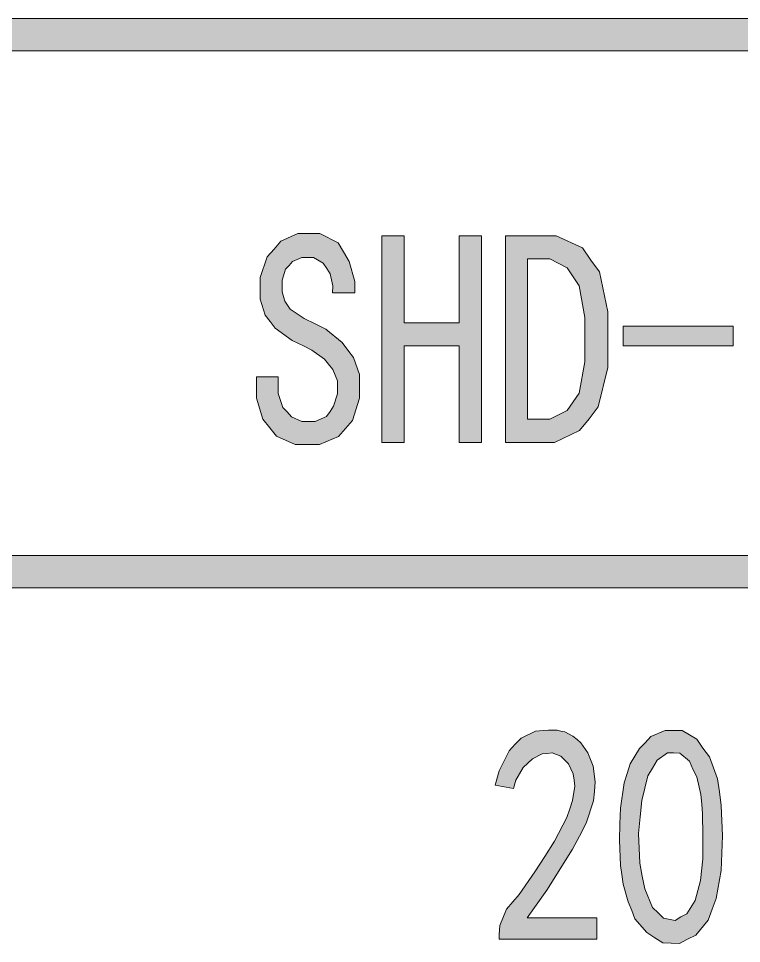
# Model space of a CAD drawing. Header units: millimetres. Extents: x 0 to 586, y 0 to 414.
# Drawn here: x 552.07 to 558.71, y 38.05 to 46.53 of the extents above; entities that cross this region are included whole.
import ezdxf

# ---------------------------------------------------------------- set-up
doc = ezdxf.new("R2010")
doc.units = ezdxf.units.MM

msp = doc.modelspace()

# ---------------------------------------------------------------- hatches: boundary and pattern name
h = msp.add_hatch(color=0)
h.dxf.hatch_style = 2
h.paths.add_polyline_path([(575.772139, 46.534917), (575.772139, 46.238583), (541.390417, 46.238583), (541.390417, 46.534917)])
h = msp.add_hatch(color=0)
h.dxf.hatch_style = 2
h.paths.add_polyline_path([(555.201667, 43.18), (555.201667, 43.053), (555.138167, 42.848389), (555.074667, 42.774306), (555.011167, 42.700222), (554.834778, 42.626139), (554.725417, 42.626139), (554.612528, 42.626139), (554.439667, 42.70375), (554.379694, 42.781361), (554.316194, 42.858972), (554.256222, 43.053), (554.256222, 43.169417), (554.256222, 43.247028), (554.457306, 43.247028), (554.457306, 43.18), (554.457306, 43.095333), (554.499639, 42.968333), (554.538444, 42.926), (554.57725, 42.880139), (554.6725, 42.837806), (554.725417, 42.837806), (554.795972, 42.837806), (554.898278, 42.883667), (554.933556, 42.929528), (554.965306, 42.978917), (555.000583, 43.091806), (555.000583, 43.158833), (555.000583, 43.21175), (554.95825, 43.314056), (554.919444, 43.363444), (554.880639, 43.409306), (554.764222, 43.493972), (554.690139, 43.532778), (554.584306, 43.582167), (554.429083, 43.695056), (554.383222, 43.755028), (554.337361, 43.815), (554.2915, 43.959639), (554.2915, 44.044306), (554.2915, 44.160722), (554.355, 44.347694), (554.4185, 44.41825), (554.482, 44.492333), (554.637222, 44.562889), (554.725417, 44.562889), (554.838306, 44.562889), (555.007639, 44.478222), (555.057028, 44.393556), (555.106417, 44.305361), (555.159333, 44.121917), (555.159333, 44.019611), (554.954722, 44.019611), (554.95825, 44.083111), (554.933556, 44.192472), (554.901806, 44.241861), (554.870056, 44.29125), (554.781861, 44.344167), (554.725417, 44.344167), (554.6725, 44.344167), (554.587833, 44.305361), (554.556083, 44.270083), (554.524333, 44.234806), (554.492583, 44.136028), (554.492583, 44.076056), (554.492583, 44.026667), (554.517278, 43.942), (554.541972, 43.906722), (554.566667, 43.867917), (554.693667, 43.78325), (554.795972, 43.733861), (554.89475, 43.684472), (555.042917, 43.564528), (555.095833, 43.493972), (555.14875, 43.426944), (555.201667, 43.268194)])
h = msp.add_hatch(color=0)
h.dxf.hatch_style = 2
h.paths.add_polyline_path([(556.319972, 42.647306), (556.115361, 42.647306), (556.115361, 43.532778), (555.610889, 43.532778), (555.610889, 42.647306), (555.406278, 42.647306), (555.406278, 44.541722), (555.610889, 44.541722), (555.610889, 43.744444), (556.115361, 43.744444), (556.115361, 44.541722), (556.319972, 44.541722)])
h = msp.add_hatch(color=0)
h.paths.add_polyline_path([(557.480611, 43.589222), (557.480611, 43.335222), (557.392417, 42.971861), (557.30775, 42.8625), (557.219556, 42.756667), (556.99025, 42.647306), (556.842083, 42.647306), (556.542222, 42.647306), (556.542222, 44.541722), (556.842083, 44.541722), (557.007889, 44.541722), (557.247778, 44.432361), (557.325389, 44.319472), (557.403, 44.210111), (557.480611, 43.843222)])
h.paths.add_polyline_path([(557.268944, 43.589222), (557.268944, 43.793833), (557.216028, 44.083111), (557.163111, 44.16425), (557.106667, 44.248917), (556.947917, 44.330056), (556.842083, 44.330056), (556.743306, 44.330056), (556.743306, 42.858972), (556.842083, 42.858972), (556.947917, 42.858972), (557.106667, 42.940111), (557.163111, 43.017722), (557.216028, 43.098861), (557.268944, 43.384611)])
h = msp.add_hatch(color=0)
h.dxf.hatch_style = 2
h.paths.add_polyline_path([(558.630667, 43.532778), (557.621722, 43.532778), (557.621722, 43.712694), (558.630667, 43.712694)])
h = msp.add_hatch(color=0)
h.dxf.hatch_style = 2
h.paths.add_polyline_path([(575.772139, 41.610139), (575.772139, 41.313806), (541.390417, 41.313806), (541.390417, 41.610139)])
h = msp.add_hatch(color=0)
h.dxf.hatch_style = 2
h.paths.add_polyline_path([(556.48225, 38.13175), (556.489306, 38.216417), (556.549278, 38.364583), (556.60925, 38.431611), (556.665694, 38.498639), (556.810333, 38.706778), (556.902056, 38.847889), (556.99025, 38.989), (557.103139, 39.207722), (557.131361, 39.285333), (557.156056, 39.362944), (557.177222, 39.493472), (557.170167, 39.549917), (557.163111, 39.606361), (557.120778, 39.698083), (557.0855, 39.733361), (557.050222, 39.768639), (556.969083, 39.800389), (556.923222, 39.793333), (556.877361, 39.789806), (556.789167, 39.743944), (556.746833, 39.705139), (556.7045, 39.666333), (556.637472, 39.549917), (556.616306, 39.472306), (556.446972, 39.504056), (556.48225, 39.634583), (556.573972, 39.818028), (556.630417, 39.878), (556.686861, 39.934444), (556.817389, 39.997944), (556.891472, 40.005), (556.937333, 40.008528), (557.014944, 40.008528), (557.050222, 39.997944), (557.0855, 39.990889), (557.159583, 39.952083), (557.198389, 39.920333), (557.233667, 39.892111), (557.297167, 39.800389), (557.321861, 39.736889), (557.346556, 39.676917), (557.364194, 39.532278), (557.357139, 39.444083), (557.350083, 39.359417), (557.283056, 39.154806), (557.219556, 39.034861), (557.156056, 38.914917), (556.919694, 38.540972), (556.739778, 38.286972), (557.378306, 38.286972), (557.378306, 38.089417), (556.48225, 38.089417)])
h = msp.add_hatch(color=0)
h.paths.add_polyline_path([(557.589972, 39.144222), (557.597028, 39.292389), (557.628778, 39.525222), (557.657, 39.609889), (557.685222, 39.698083), (557.769889, 39.839194), (557.822806, 39.892111), (557.875722, 39.948556), (558.00625, 40.005), (558.083861, 40.005), (558.161472, 40.005), (558.295528, 39.923861), (558.351972, 39.842722), (558.411944, 39.761583), (558.486028, 39.5605), (558.503667, 39.440556), (558.521306, 39.317083), (558.531889, 39.038389), (558.524833, 38.879639), (558.521306, 38.720889), (558.475444, 38.463361), (558.436639, 38.364583), (558.401361, 38.265806), (558.288472, 38.128222), (558.210861, 38.089417), (558.136778, 38.050611), (557.985083, 38.057667), (557.911, 38.103528), (557.836917, 38.152917), (557.727556, 38.276389), (557.699333, 38.354), (557.667583, 38.431611), (557.621722, 38.593889), (557.607611, 38.682083), (557.597028, 38.76675), (557.586444, 38.999583)])
h.paths.add_polyline_path([(557.776944, 39.21125), (557.762833, 39.059556), (557.773417, 38.787917), (557.794583, 38.667972), (557.819278, 38.551556), (557.889833, 38.382222), (557.94275, 38.332833), (557.992139, 38.283444), (558.097972, 38.262278), (558.150889, 38.294028), (558.203806, 38.32225), (558.281417, 38.445722), (558.306111, 38.537444), (558.330806, 38.629167), (558.351972, 38.826722), (558.351972, 38.936083), (558.351972, 39.041917), (558.348444, 39.239472), (558.341389, 39.327667), (558.334333, 39.415861), (558.295528, 39.578139), (558.26025, 39.648694), (558.2285, 39.722778), (558.140306, 39.796861), (558.083861, 39.800389), (558.027417, 39.800389), (557.932167, 39.733361), (557.889833, 39.659278), (557.8475, 39.588722), (557.791056, 39.362944)])

# ---------------------------------------------------------------- linework, layer by layer
at = {"color": 0, "lineweight": 0}
for points in [[(575.772139, 46.534917), (575.772139, 46.238583), (541.390417, 46.238583), (541.390417, 46.534917)], [(555.201667, 43.18), (555.201667, 43.053), (555.138167, 42.848389), (555.074667, 42.774306), (555.011167, 42.700222), (554.834778, 42.626139), (554.725417, 42.626139), (554.612528, 42.626139), (554.439667, 42.70375), (554.379694, 42.781361), (554.316194, 42.858972), (554.256222, 43.053), (554.256222, 43.169417), (554.256222, 43.247028), (554.457306, 43.247028), (554.457306, 43.18), (554.457306, 43.095333), (554.499639, 42.968333), (554.538444, 42.926), (554.57725, 42.880139), (554.6725, 42.837806), (554.725417, 42.837806), (554.795972, 42.837806), (554.898278, 42.883667), (554.933556, 42.929528), (554.965306, 42.978917), (555.000583, 43.091806), (555.000583, 43.158833), (555.000583, 43.21175), (554.95825, 43.314056), (554.919444, 43.363444), (554.880639, 43.409306), (554.764222, 43.493972), (554.690139, 43.532778), (554.584306, 43.582167), (554.429083, 43.695056), (554.383222, 43.755028), (554.337361, 43.815), (554.2915, 43.959639), (554.2915, 44.044306), (554.2915, 44.160722), (554.355, 44.347694), (554.4185, 44.41825), (554.482, 44.492333), (554.637222, 44.562889), (554.725417, 44.562889), (554.838306, 44.562889), (555.007639, 44.478222), (555.057028, 44.393556), (555.106417, 44.305361), (555.159333, 44.121917), (555.159333, 44.019611), (554.954722, 44.019611), (554.95825, 44.083111), (554.933556, 44.192472), (554.901806, 44.241861), (554.870056, 44.29125), (554.781861, 44.344167), (554.725417, 44.344167), (554.6725, 44.344167), (554.587833, 44.305361), (554.556083, 44.270083), (554.524333, 44.234806), (554.492583, 44.136028), (554.492583, 44.076056), (554.492583, 44.026667), (554.517278, 43.942), (554.541972, 43.906722), (554.566667, 43.867917), (554.693667, 43.78325), (554.795972, 43.733861), (554.89475, 43.684472), (555.042917, 43.564528), (555.095833, 43.493972), (555.14875, 43.426944), (555.201667, 43.268194)], [(556.319972, 42.647306), (556.115361, 42.647306), (556.115361, 43.532778), (555.610889, 43.532778), (555.610889, 42.647306), (555.406278, 42.647306), (555.406278, 44.541722), (555.610889, 44.541722), (555.610889, 43.744444), (556.115361, 43.744444), (556.115361, 44.541722), (556.319972, 44.541722)], [(557.480611, 43.589222), (557.480611, 43.335222), (557.392417, 42.971861), (557.30775, 42.8625), (557.219556, 42.756667), (556.99025, 42.647306), (556.842083, 42.647306), (556.542222, 42.647306), (556.542222, 44.541722), (556.842083, 44.541722), (557.007889, 44.541722), (557.247778, 44.432361), (557.325389, 44.319472), (557.403, 44.210111), (557.480611, 43.843222)], [(557.268944, 43.589222), (557.268944, 43.793833), (557.216028, 44.083111), (557.163111, 44.16425), (557.106667, 44.248917), (556.947917, 44.330056), (556.842083, 44.330056), (556.743306, 44.330056), (556.743306, 42.858972), (556.842083, 42.858972), (556.947917, 42.858972), (557.106667, 42.940111), (557.163111, 43.017722), (557.216028, 43.098861), (557.268944, 43.384611)], [(558.630667, 43.532778), (557.621722, 43.532778), (557.621722, 43.712694), (558.630667, 43.712694)], [(575.772139, 41.610139), (575.772139, 41.313806), (541.390417, 41.313806), (541.390417, 41.610139)], [(556.48225, 38.13175), (556.489306, 38.216417), (556.549278, 38.364583), (556.60925, 38.431611), (556.665694, 38.498639), (556.810333, 38.706778), (556.902056, 38.847889), (556.99025, 38.989), (557.103139, 39.207722), (557.131361, 39.285333), (557.156056, 39.362944), (557.177222, 39.493472), (557.170167, 39.549917), (557.163111, 39.606361), (557.120778, 39.698083), (557.0855, 39.733361), (557.050222, 39.768639), (556.969083, 39.800389), (556.923222, 39.793333), (556.877361, 39.789806), (556.789167, 39.743944), (556.746833, 39.705139), (556.7045, 39.666333), (556.637472, 39.549917), (556.616306, 39.472306), (556.446972, 39.504056), (556.48225, 39.634583), (556.573972, 39.818028), (556.630417, 39.878), (556.686861, 39.934444), (556.817389, 39.997944), (556.891472, 40.005), (556.937333, 40.008528), (557.014944, 40.008528), (557.050222, 39.997944), (557.0855, 39.990889), (557.159583, 39.952083), (557.198389, 39.920333), (557.233667, 39.892111), (557.297167, 39.800389), (557.321861, 39.736889), (557.346556, 39.676917), (557.364194, 39.532278), (557.357139, 39.444083), (557.350083, 39.359417), (557.283056, 39.154806), (557.219556, 39.034861), (557.156056, 38.914917), (556.919694, 38.540972), (556.739778, 38.286972), (557.378306, 38.286972), (557.378306, 38.089417), (556.48225, 38.089417)], [(557.589972, 39.144222), (557.597028, 39.292389), (557.628778, 39.525222), (557.657, 39.609889), (557.685222, 39.698083), (557.769889, 39.839194), (557.822806, 39.892111), (557.875722, 39.948556), (558.00625, 40.005), (558.083861, 40.005), (558.161472, 40.005), (558.295528, 39.923861), (558.351972, 39.842722), (558.411944, 39.761583), (558.486028, 39.5605), (558.503667, 39.440556), (558.521306, 39.317083), (558.531889, 39.038389), (558.524833, 38.879639), (558.521306, 38.720889), (558.475444, 38.463361), (558.436639, 38.364583), (558.401361, 38.265806), (558.288472, 38.128222), (558.210861, 38.089417), (558.136778, 38.050611), (557.985083, 38.057667), (557.911, 38.103528), (557.836917, 38.152917), (557.727556, 38.276389), (557.699333, 38.354), (557.667583, 38.431611), (557.621722, 38.593889), (557.607611, 38.682083), (557.597028, 38.76675), (557.586444, 38.999583)], [(557.776944, 39.21125), (557.762833, 39.059556), (557.773417, 38.787917), (557.794583, 38.667972), (557.819278, 38.551556), (557.889833, 38.382222), (557.94275, 38.332833), (557.992139, 38.283444), (558.097972, 38.262278), (558.150889, 38.294028), (558.203806, 38.32225), (558.281417, 38.445722), (558.306111, 38.537444), (558.330806, 38.629167), (558.351972, 38.826722), (558.351972, 38.936083), (558.351972, 39.041917), (558.348444, 39.239472), (558.341389, 39.327667), (558.334333, 39.415861), (558.295528, 39.578139), (558.26025, 39.648694), (558.2285, 39.722778), (558.140306, 39.796861), (558.083861, 39.800389), (558.027417, 39.800389), (557.932167, 39.733361), (557.889833, 39.659278), (557.8475, 39.588722), (557.791056, 39.362944)]]:
    msp.add_lwpolyline(points, close=True, dxfattribs=at)

doc.saveas('drawing.dxf')
